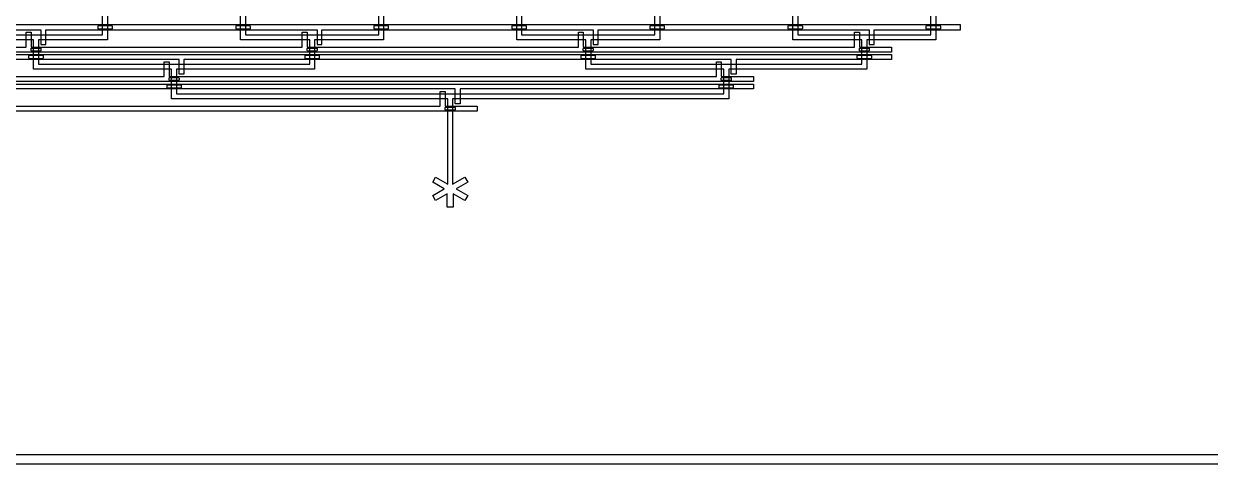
# Model space of a CAD drawing. Extents: x 0 to 194465, y -118660 to 40475.
# Drawn here: x 21262 to 45330, y 0 to 8948 of the extents above; entities that cross this region are included whole.
import ezdxf

# ---------------------------------------------------------------- set-up
doc = ezdxf.new("R2010")
doc.units = 13
doc.layers.add('Control 2 - Push down', color=1, linetype='Continuous')
doc.layers.add('Flow', color=5, linetype='Continuous')

msp = doc.modelspace()

# ---------------------------------------------------------------- linework, layer by layer
at = {"layer": 'Control 2 - Push down'}
for points in [[(200, 40075.383035), (200, 200), (57825.000002, 200), (57825.000002, 40275.383035), (0, 40275.383035), (0, 40475.383035), (58025.000002, 40475.383035), (58025.000002, 0), (0, 0), (0, 40075.383035)], [(44962.498876, 25448.1072), (29812.498876, 25448.1072), (29812.498876, 25148.1072), (29712.498876, 25148.1072), (29712.498876, 25448.1072), (17032.498876, 25448.1072), (17032.498876, 7273.1072), (29712.498876, 7273.1072), (29712.498876, 7573.1072), (29812.498876, 7573.1072), (29812.498876, 7273.1072), (30462.498876, 7273.1072), (30462.498876, 7173.1072), (16932.498876, 7173.1072), (16932.498876, 25548.1072), (44962.498876, 25548.1072)], [(17232.498876, 24998.1072), (17232.498876, 7723.1072), (36062.498876, 7723.1072), (36062.498876, 7623.1072), (30112.498876, 7623.1072), (30112.498876, 7323.1072), (30012.498876, 7323.1072), (30012.498876, 7623.1072), (17132.498876, 7623.1072), (17132.498876, 25098.1072), (30012.498876, 25098.1072), (30012.498876, 25398.1072), (30112.498876, 25398.1072), (30112.498876, 25098.1072), (44962.498876, 25098.1072), (44962.498876, 24998.1072)], [(35412.498876, 24848.1072), (35412.498876, 24548.1072), (35312.498876, 24548.1072), (35312.498876, 24848.1072), (24212.498876, 24848.1072), (24212.498876, 24548.1072), (24112.498876, 24548.1072), (24112.498876, 24848.1072), (17432.498876, 24848.1072), (17432.498876, 7873.1072), (24112.498876, 7873.1072), (24112.498876, 8173.1072), (24212.498876, 8173.1072), (24212.498876, 7873.1072), (35312.498876, 7873.1072), (35312.498876, 8173.1072), (35412.498876, 8173.1072), (35412.498876, 7873.1072), (36062.498876, 7873.1072), (36062.498876, 7773.1072), (17332.498876, 7773.1072), (17332.498876, 24948.1072), (44962.498876, 24948.1072), (44962.498876, 24848.1072)], [(17632.498876, 24398.1072), (17632.498876, 8323.1072), (38862.498876, 8323.1072), (38862.498876, 8223.1072), (35712.498876, 8223.1072), (35712.498876, 7923.1072), (35612.498876, 7923.1072), (35612.498876, 8223.1072), (24512.498876, 8223.1072), (24512.498876, 7923.1072), (24412.498876, 7923.1072), (24412.498876, 8223.1072), (17532.498876, 8223.1072), (17532.498876, 24498.1072), (24412.498876, 24498.1072), (24412.498876, 24798.1072), (24512.498876, 24798.1072), (24512.498876, 24498.1072), (35612.498876, 24498.1072), (35612.498876, 24798.1072), (35712.498876, 24798.1072), (35712.498876, 24498.1072), (44962.498876, 24498.1072), (44962.498876, 24398.1072)]]:
    msp.add_lwpolyline(points, close=True, dxfattribs=at)
for points in [[(17932.498876, 8823.1072), (21612.498876, 8823.1072), (21612.498876, 8523.1072), (21712.498876, 8523.1072), (21712.498876, 8823.1072), (27212.498876, 8823.1072), (27212.498876, 8523.1072), (27312.498876, 8523.1072), (27312.498876, 8823.1072), (32812.498876, 8823.1072), (32812.498876, 8523.1072), (32912.498876, 8523.1072), (32912.498876, 8823.1072), (38412.498876, 8823.1072), (38412.498876, 8523.1072), (38512.498876, 8523.1072), (38512.498876, 8823.1072), (40262.498876, 8823.1072), (40262.498876, 8923.1072), (18032.498876, 8923.1072)], [(17832.498876, 8473.1072), (21312.498876, 8473.1072), (21312.498876, 8773.1072), (21412.498876, 8773.1072), (21412.498876, 8473.1072), (26912.498876, 8473.1072), (26912.498876, 8773.1072), (27012.498876, 8773.1072), (27012.498876, 8473.1072), (32512.498876, 8473.1072), (32512.498876, 8773.1072), (32612.498876, 8773.1072), (32612.498876, 8473.1072), (38112.498876, 8473.1072), (38112.498876, 8773.1072), (38212.498876, 8773.1072), (38212.498876, 8473.1072), (38862.498876, 8473.1072), (38862.498876, 8373.1072), (17732.498876, 8373.1072)]]:
    msp.add_lwpolyline(points, dxfattribs=at)
for points in [[(22762.498876, 8890.6072), (22762.498876, 8855.6072, 0.414214), (22774.998876, 8843.1072), (23049.998876, 8843.1072, 0.414214), (23062.498876, 8855.6072), (23062.498876, 8890.6072, 0.414214), (23049.998876, 8903.1072), (22774.998876, 8903.1072, 0.414214)], [(25562.498876, 8890.6072), (25562.498876, 8855.6072, 0.414214), (25574.998876, 8843.1072), (25849.998876, 8843.1072, 0.414214), (25862.498876, 8855.6072), (25862.498876, 8890.6072, 0.414214), (25849.998876, 8903.1072), (25574.998876, 8903.1072, 0.414214)], [(28362.498876, 8890.6072), (28362.498876, 8855.6072, 0.414214), (28374.998876, 8843.1072), (28649.998876, 8843.1072, 0.414214), (28662.498876, 8855.6072), (28662.498876, 8890.6072, 0.414214), (28649.998876, 8903.1072), (28374.998876, 8903.1072, 0.414214)], [(31162.498876, 8890.6072), (31162.498876, 8855.6072, 0.414214), (31174.998876, 8843.1072), (31449.998876, 8843.1072, 0.414214), (31462.498876, 8855.6072), (31462.498876, 8890.6072, 0.414214), (31449.998876, 8903.1072), (31174.998876, 8903.1072, 0.414214)], [(33962.498876, 8890.6072), (33962.498876, 8855.6072, 0.414214), (33974.998876, 8843.1072), (34249.998876, 8843.1072, 0.414214), (34262.498876, 8855.6072), (34262.498876, 8890.6072, 0.414214), (34249.998876, 8903.1072), (33974.998876, 8903.1072, 0.414214)], [(36762.498876, 8890.6072), (36762.498876, 8855.6072, 0.414214), (36774.998876, 8843.1072), (37049.998876, 8843.1072, 0.414214), (37062.498876, 8855.6072), (37062.498876, 8890.6072, 0.414214), (37049.998876, 8903.1072), (36774.998876, 8903.1072, 0.414214)], [(39562.498876, 8890.6072), (39562.498876, 8855.6072, 0.414214), (39574.998876, 8843.1072), (39849.998876, 8843.1072, 0.414214), (39862.498876, 8855.6072), (39862.498876, 8890.6072, 0.414214), (39849.998876, 8903.1072), (39574.998876, 8903.1072, 0.414214)], [(21599.998876, 8393.1072), (21424.998876, 8393.1072, -0.414214), (21412.498876, 8405.6072), (21412.498876, 8440.6072, -0.414214), (21424.998876, 8453.1072), (21599.998876, 8453.1072, -0.414214), (21612.498876, 8440.6072), (21612.498876, 8405.6072, -0.414214)], [(27199.998876, 8393.1072), (27024.998876, 8393.1072, -0.414214), (27012.498876, 8405.6072), (27012.498876, 8440.6072, -0.414214), (27024.998876, 8453.1072), (27199.998876, 8453.1072, -0.414214), (27212.498876, 8440.6072), (27212.498876, 8405.6072, -0.414214)], [(32799.998876, 8393.1072), (32624.998876, 8393.1072, -0.414214), (32612.498876, 8405.6072), (32612.498876, 8440.6072, -0.414214), (32624.998876, 8453.1072), (32799.998876, 8453.1072, -0.414214), (32812.498876, 8440.6072), (32812.498876, 8405.6072, -0.414214)], [(38399.998876, 8393.1072), (38224.998876, 8393.1072, -0.414214), (38212.498876, 8405.6072), (38212.498876, 8440.6072, -0.414214), (38224.998876, 8453.1072), (38399.998876, 8453.1072, -0.414214), (38412.498876, 8440.6072), (38412.498876, 8405.6072, -0.414214)], [(21362.498876, 8290.6072), (21362.498876, 8255.6072, 0.414214), (21374.998876, 8243.1072), (21649.998876, 8243.1072, 0.414214), (21662.498876, 8255.6072), (21662.498876, 8290.6072, 0.414214), (21649.998876, 8303.1072), (21374.998876, 8303.1072, 0.414214)], [(26962.498876, 8290.6072), (26962.498876, 8255.6072, 0.414214), (26974.998876, 8243.1072), (27249.998876, 8243.1072, 0.414214), (27262.498876, 8255.6072), (27262.498876, 8290.6072, 0.414214), (27249.998876, 8303.1072), (26974.998876, 8303.1072, 0.414214)], [(32562.498876, 8290.6072), (32562.498876, 8255.6072, 0.414214), (32574.998876, 8243.1072), (32849.998876, 8243.1072, 0.414214), (32862.498876, 8255.6072), (32862.498876, 8290.6072, 0.414214), (32849.998876, 8303.1072), (32574.998876, 8303.1072, 0.414214)], [(38162.498876, 8290.6072), (38162.498876, 8255.6072, 0.414214), (38174.998876, 8243.1072), (38449.998876, 8243.1072, 0.414214), (38462.498876, 8255.6072), (38462.498876, 8290.6072, 0.414214), (38449.998876, 8303.1072), (38174.998876, 8303.1072, 0.414214)], [(24162.498876, 7690.6072), (24162.498876, 7655.6072, 0.414214), (24174.998876, 7643.1072), (24449.998876, 7643.1072, 0.414214), (24462.498876, 7655.6072), (24462.498876, 7690.6072, 0.414214), (24449.998876, 7703.1072), (24174.998876, 7703.1072, 0.414214)], [(24399.998876, 7793.1072), (24224.998876, 7793.1072, -0.414214), (24212.498876, 7805.6072), (24212.498876, 7840.6072, -0.414214), (24224.998876, 7853.1072), (24399.998876, 7853.1072, -0.414214), (24412.498876, 7840.6072), (24412.498876, 7805.6072, -0.414214)], [(35362.498876, 7690.6072), (35362.498876, 7655.6072, 0.414214), (35374.998876, 7643.1072), (35649.998876, 7643.1072, 0.414214), (35662.498876, 7655.6072), (35662.498876, 7690.6072, 0.414214), (35649.998876, 7703.1072), (35374.998876, 7703.1072, 0.414214)], [(35599.998876, 7793.1072), (35424.998876, 7793.1072, -0.414214), (35412.498876, 7805.6072), (35412.498876, 7840.6072, -0.414214), (35424.998876, 7853.1072), (35599.998876, 7853.1072, -0.414214), (35612.498876, 7840.6072), (35612.498876, 7805.6072, -0.414214)], [(29999.998876, 7193.1072), (29824.998876, 7193.1072, -0.414214), (29812.498876, 7205.6072), (29812.498876, 7240.6072, -0.414214), (29824.998876, 7253.1072), (29999.998876, 7253.1072, -0.414214), (30012.498876, 7240.6072), (30012.498876, 7205.6072, -0.414214)]]:
    msp.add_lwpolyline(points, format="xyb", close=True, dxfattribs=at)
at = {"layer": 'Flow'}
for points in [[(39762.498876, 9223.1072), (39762.498876, 8623.1072), (38362.498876, 8623.1072), (38362.498876, 8023.1072), (35562.498876, 8023.1072), (35562.498876, 7423.1072), (29962.498876, 7423.1072), (29962.498876, 5692.335506), (30207.257279, 5833.646836), (30267.257279, 5729.723787), (30032.497752, 5594.185312), (30267.257279, 5458.646836), (30207.257279, 5354.723787), (29972.497752, 5490.262263), (29972.497752, 5219.185312), (29852.497752, 5219.185312), (29852.497752, 5490.262263), (29617.738226, 5354.723787), (29557.738226, 5458.646836), (29792.497752, 5594.185312), (29557.738226, 5729.723787), (29617.738226, 5833.646836), (29862.498876, 5692.334208), (29862.498876, 7423.1072), (24262.498876, 7423.1072), (24262.498876, 8023.1072), (21462.498876, 8023.1072), (21462.498876, 8623.1072), (20062.498876, 8623.1072)], [(20162.498876, 8723.1072), (22862.498876, 8723.1072), (22862.498876, 9223.1072)], [(22962.498876, 9223.1072), (22962.498876, 8623.1072), (21562.498876, 8623.1072), (21562.498876, 8123.1072), (27062.498876, 8123.1072), (27062.498876, 8623.1072), (25662.498876, 8623.1072), (25662.498876, 9223.1072)], [(28562.498876, 9223.1072), (28562.498876, 8623.1072), (27162.498876, 8623.1072), (27162.498876, 8023.1072), (24362.498876, 8023.1072), (24362.498876, 7523.1072), (35462.498876, 7523.1072), (35462.498876, 8023.1072), (32662.498876, 8023.1072), (32662.498876, 8623.1072), (31262.498876, 8623.1072), (31262.498876, 9223.1072)], [(25762.498876, 9223.1072), (25762.498876, 8723.1072), (28462.498876, 8723.1072), (28462.498876, 9223.1072)], [(31362.498876, 9223.1072), (31362.498876, 8723.1072), (34062.498876, 8723.1072), (34062.498876, 9223.1072)], [(34162.498876, 9223.1072), (34162.498876, 8623.1072), (32762.498876, 8623.1072), (32762.498876, 8123.1072), (38262.498876, 8123.1072), (38262.498876, 8623.1072), (36862.498876, 8623.1072), (36862.498876, 9223.1072)], [(36962.498876, 9223.1072), (36962.498876, 8723.1072), (39662.498876, 8723.1072), (39662.498876, 9223.1072)]]:
    msp.add_lwpolyline(points, dxfattribs=at)

doc.saveas('drawing.dxf')
